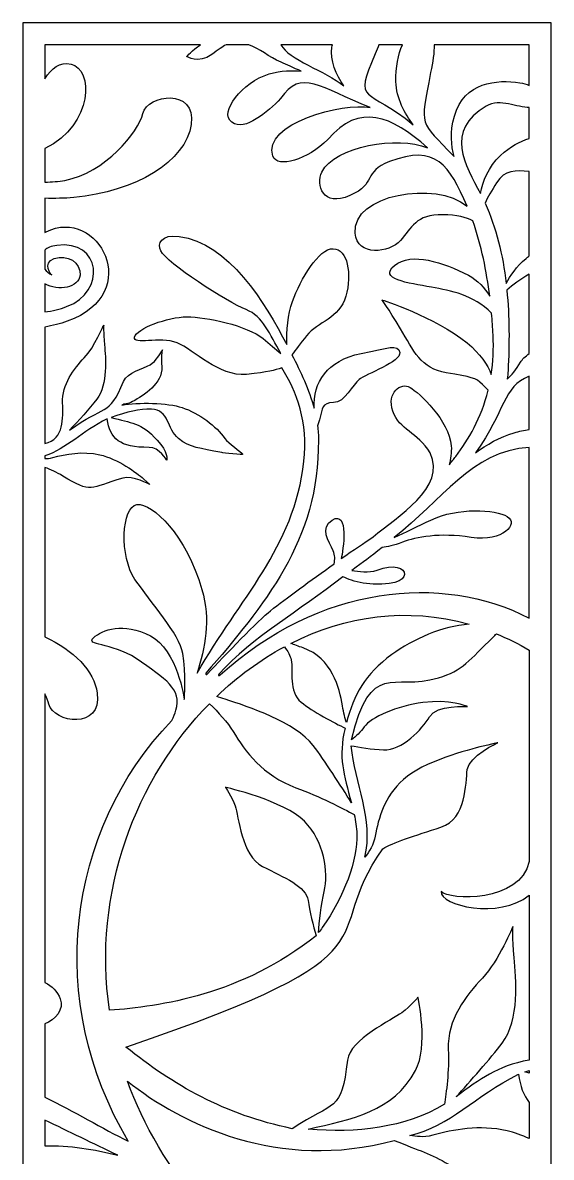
# Model space of a CAD drawing. Header units: centimetres. Extents: x 21.9 to 27, y -9 to 9.
# Drawn here: x 21.86 to 27, y -2.05 to 9 of the extents above; entities that cross this region are included whole.
import ezdxf

# ---------------------------------------------------------------- set-up
doc = ezdxf.new("R2010")
doc.units = ezdxf.units.CM
doc.header["$MEASUREMENT"] = 0
doc.layers.add('layer 1', color=7, linetype='Continuous')

msp = doc.modelspace()

# ---------------------------------------------------------------- linework, layer by layer
at = {"layer": 'layer 1', "color": 250, "lineweight": 30}
for points, knots in [([(26.78548, -9.0002), (26.78548, -9.0002), (25.86674, -9.0002), (25.86674, -9.0002), (25.86674, -9.0002), (25.86674, -9.0002), (25.41356, -9.0002), (25.41356, -9.0002), (25.41356, -9.0002), (25.41356, -9.0002), (24.74415, -9.0002), (24.74415, -9.0002), (24.74415, -9.0002), (24.74415, -9.0002), (24.34647, -9.0002), (24.34647, -9.0002), (24.34647, -9.0002), (24.34647, -9.0002), (23.81088, -9.0002), (23.81088, -9.0002), (23.81088, -9.0002), (23.81088, -9.0002), (23.38974, -9.0002), (23.38974, -9.0002), (23.38974, -9.0002), (23.38974, -9.0002), (23.08767, -9.0002), (23.08767, -9.0002), (23.08767, -9.0002), (23.08767, -9.0002), (22.9591, -9.0002), (22.9591, -9.0002), (22.9591, -9.0002), (22.9591, -9.0002), (22.95491, -9.0002), (22.95491, -9.0002), (22.95491, -9.0002), (22.95491, -9.0002), (22.80772, -9.0002), (22.80772, -9.0002), (22.80772, -9.0002), (22.80772, -9.0002), (22.35107, -9.0002), (22.35107, -9.0002), (22.35107, -9.0002), (22.35107, -9.0002), (22.13616, -9.0002), (22.13616, -9.0002), (22.13616, -9.0002), (22.13616, -9.0002), (22.07094, -9.0002), (22.07094, -9.0002), (22.07094, -9.0002), (22.07094, -9.0002), (21.85664, -9.0002), (21.85664, -9.0002), (21.85664, -9.0002), (21.85664, -9.0002), (21.85664, -8.7859), (21.85664, -8.7859), (21.85664, -8.7859), (21.85664, -8.7859), (21.85664, -6.81737), (21.85664, -6.81737), (21.85664, -6.81737), (21.85664, -6.81737), (21.85664, -6.69258), (21.85664, -6.69258), (21.85664, -6.69258), (21.85664, -6.69258), (21.85664, -5.2737), (21.85664, -5.2737), (21.85664, -5.2737), (21.85664, -5.2737), (21.85664, -5.04848), (21.85664, -5.04848), (21.85664, -5.04848), (21.85664, -5.04848), (21.85664, -2.09271), (21.85664, -2.09271), (21.85664, -2.09271), (21.85664, -2.09271), (21.85664, -1.95542), (21.85664, -1.95542), (21.85664, -1.95542), (21.85664, -1.95542), (21.85664, -1.57957), (21.85664, -1.57957), (21.85664, -1.57957), (21.85664, -1.57957), (21.85664, -1.34899), (21.85664, -1.34899), (21.85664, -1.34899), (21.85664, -1.34899), (21.85664, -0.69961), (21.85664, -0.69961), (21.85664, -0.69961), (21.85664, -0.69961), (21.85664, -0.5373), (21.85664, -0.5373), (21.85664, -0.5373), (21.85664, -0.5373), (21.85664, -0.36865), (21.85664, -0.36865), (21.85664, -0.36865), (21.85664, -0.36865), (21.85664, -0.30797), (21.85664, -0.30797), (21.85664, -0.30797), (21.85664, -0.30797), (21.85664, 0.57811), (21.85664, 0.57811), (21.85664, 0.57811), (21.85664, 0.57811), (21.85664, 1.09699), (21.85664, 1.09699), (21.85664, 1.09699), (21.85664, 1.09699), (21.85664, 2.73825), (21.85664, 2.73825), (21.85664, 2.73825), (21.85664, 2.73825), (21.85664, 3.10302), (21.85664, 3.10302), (21.85664, 3.10302), (21.85664, 3.10302), (21.85664, 6.01589), (21.85664, 6.01589), (21.85664, 6.01589), (21.85664, 6.01589), (21.85664, 6.17713), (21.85664, 6.17713), (21.85664, 6.17713), (21.85664, 6.17713), (21.85664, 7.31005), (21.85664, 7.31005), (21.85664, 7.31005), (21.85664, 7.31005), (21.85664, 7.46806), (21.85664, 7.46806), (21.85664, 7.46806), (21.85664, 7.46806), (21.85664, 7.69772), (21.85664, 7.69772), (21.85664, 7.69772), (21.85664, 7.69772), (21.85664, 8.04737), (21.85664, 8.04737), (21.85664, 8.04737), (21.85664, 8.04737), (21.85664, 8.78648), (21.85664, 8.78648), (21.85664, 8.78648), (21.85664, 8.78648), (21.85664, 9.00077), (21.85664, 9.00077), (21.85664, 9.00077), (21.85664, 9.00077), (22.07094, 9.00077), (22.07094, 9.00077), (22.07094, 9.00077), (22.07094, 9.00077), (23.92732, 9.00077), (23.92732, 9.00077), (23.92732, 9.00077), (23.92732, 9.00077), (24.06989, 9.00077), (24.06989, 9.00077), (24.06989, 9.00077), (24.06989, 9.00077), (24.25731, 9.00077), (24.25731, 9.00077), (24.25731, 9.00077), (24.25731, 9.00077), (24.48193, 9.00077), (24.48193, 9.00077), (24.48193, 9.00077), (24.48193, 9.00077), (25.01891, 9.00077), (25.01891, 9.00077), (25.01891, 9.00077), (25.01891, 9.00077), (25.31993, 9.00077), (25.31993, 9.00077), (25.31993, 9.00077), (25.31993, 9.00077), (26.78548, 9.00077), (26.78548, 9.00077), (26.78548, 9.00077), (26.78548, 9.00077), (26.99978, 9.00077), (26.99978, 9.00077), (26.99978, 9.00077), (26.99978, 9.00077), (26.99978, 8.78648), (26.99978, 8.78648), (26.99978, 8.78648), (26.99978, 8.78648), (26.99978, 7.90035), (26.99978, 7.90035), (26.99978, 7.90035), (26.99978, 7.90035), (26.99978, 7.55451), (26.99978, 7.55451), (26.99978, 7.55451), (26.99978, 7.55451), (26.99978, 6.88002), (26.99978, 6.88002), (26.99978, 6.88002), (26.99978, 6.88002), (26.99978, 6.65103), (26.99978, 6.65103), (26.99978, 6.65103), (26.99978, 6.65103), (26.99978, 5.8898), (26.99978, 5.8898), (26.99978, 5.8898), (26.99978, 5.8898), (26.99978, 5.60391), (26.99978, 5.60391), (26.99978, 5.60391), (26.99978, 5.60391), (26.99978, 5.0606), (26.99978, 5.0606), (26.99978, 5.0606), (26.99978, 5.0606), (26.99978, 4.85913), (26.99978, 4.85913), (26.99978, 4.85913), (26.99978, 4.85913), (26.99978, 3.07661), (26.99978, 3.07661), (26.99978, 3.07661), (26.99978, 3.07661), (26.99978, 2.75442), (26.99978, 2.75442), (26.99978, 2.75442), (26.99978, 2.75442), (26.99978, 0.77418), (26.99978, 0.77418), (26.99978, 0.77418), (26.99978, 0.77418), (26.99978, 0.50541), (26.99978, 0.50541), (26.99978, 0.50541), (26.99978, 0.50541), (26.99978, 0.21758), (26.99978, 0.21758), (26.99978, 0.21758), (26.99978, 0.21758), (26.99978, 0.20115), (26.99978, 0.20115), (26.99978, 0.20115), (26.99978, 0.20115), (26.99978, -0.57613), (26.99978, -0.57613), (26.99978, -0.57613), (26.99978, -0.57613), (26.99978, -1.01436), (26.99978, -1.01436), (26.99978, -1.01436), (26.99978, -1.01436), (26.99978, -1.05731), (26.99978, -1.05731), (26.99978, -1.05731), (26.99978, -1.05731), (26.99978, -1.13578), (26.99978, -1.13578), (26.99978, -1.13578), (26.99978, -1.13578), (26.99978, -1.26197), (26.99978, -1.26197), (26.99978, -1.26197), (26.99978, -1.26197), (26.99978, -1.64337), (26.99978, -1.64337), (26.99978, -1.64337), (26.99978, -1.64337), (26.99978, -1.9827), (26.99978, -1.9827), (26.99978, -1.9827), (26.99978, -1.9827), (26.99978, -2.13653), (26.99978, -2.13653), (26.99978, -2.13653), (26.99978, -2.13653), (26.99978, -2.68576), (26.99978, -2.68576), (26.99978, -2.68576), (26.99978, -2.68576), (26.99978, -3.02458), (26.99978, -3.02458), (26.99978, -3.02458), (26.99978, -3.02458), (26.99978, -4.5699), (26.99978, -4.5699), (26.99978, -4.5699), (26.99978, -4.5699), (26.99978, -5.15421), (26.99978, -5.15421), (26.99978, -5.15421), (26.99978, -5.15421), (26.99978, -8.7859), (26.99978, -8.7859), (26.99978, -8.7859), (26.99978, -8.7859), (26.99978, -8.82305), (26.99978, -8.82305), (26.99978, -8.82305), (26.99978, -8.82305), (26.99978, -8.95562), (26.99978, -8.95562), (26.99978, -8.95562), (26.99978, -8.95562), (26.99978, -9.0002), (26.99978, -9.0002), (26.99978, -9.0002), (26.99978, -9.0002), (26.78548, -9.0002), (26.78548, -9.0002)], [0, 0, 0, 0, 0.01234568, 0.01234568, 0.01234568, 0.01234568, 0.02469136, 0.02469136, 0.02469136, 0.02469136, 0.03703704, 0.03703704, 0.03703704, 0.03703704, 0.04938272, 0.04938272, 0.04938272, 0.04938272, 0.0617284, 0.0617284, 0.0617284, 0.0617284, 0.07407407, 0.07407407, 0.07407407, 0.07407407, 0.08641975, 0.08641975, 0.08641975, 0.08641975, 0.09876543, 0.09876543, 0.09876543, 0.09876543, 0.11111111, 0.11111111, 0.11111111, 0.11111111, 0.12345679, 0.12345679, 0.12345679, 0.12345679, 0.13580247, 0.13580247, 0.13580247, 0.13580247, 0.14814815, 0.14814815, 0.14814815, 0.14814815, 0.16049383, 0.16049383, 0.16049383, 0.16049383, 0.17283951, 0.17283951, 0.17283951, 0.17283951, 0.18518519, 0.18518519, 0.18518519, 0.18518519, 0.19753086, 0.19753086, 0.19753086, 0.19753086, 0.20987654, 0.20987654, 0.20987654, 0.20987654, 0.22222222, 0.22222222, 0.22222222, 0.22222222, 0.2345679, 0.2345679, 0.2345679, 0.2345679, 0.24691358, 0.24691358, 0.24691358, 0.24691358, 0.25925926, 0.25925926, 0.25925926, 0.25925926, 0.27160494, 0.27160494, 0.27160494, 0.27160494, 0.28395062, 0.28395062, 0.28395062, 0.28395062, 0.2962963, 0.2962963, 0.2962963, 0.2962963, 0.30864198, 0.30864198, 0.30864198, 0.30864198, 0.32098765, 0.32098765, 0.32098765, 0.32098765, 0.33333333, 0.33333333, 0.33333333, 0.33333333, 0.34567901, 0.34567901, 0.34567901, 0.34567901, 0.35802469, 0.35802469, 0.35802469, 0.35802469, 0.37037037, 0.37037037, 0.37037037, 0.37037037, 0.38271605, 0.38271605, 0.38271605, 0.38271605, 0.39506173, 0.39506173, 0.39506173, 0.39506173, 0.40740741, 0.40740741, 0.40740741, 0.40740741, 0.41975309, 0.41975309, 0.41975309, 0.41975309, 0.43209877, 0.43209877, 0.43209877, 0.43209877, 0.44444444, 0.44444444, 0.44444444, 0.44444444, 0.45679012, 0.45679012, 0.45679012, 0.45679012, 0.4691358, 0.4691358, 0.4691358, 0.4691358, 0.48148148, 0.48148148, 0.48148148, 0.48148148, 0.49382716, 0.49382716, 0.49382716, 0.49382716, 0.50617284, 0.50617284, 0.50617284, 0.50617284, 0.51851852, 0.51851852, 0.51851852, 0.51851852, 0.5308642, 0.5308642, 0.5308642, 0.5308642, 0.54320988, 0.54320988, 0.54320988, 0.54320988, 0.55555556, 0.55555556, 0.55555556, 0.55555556, 0.56790123, 0.56790123, 0.56790123, 0.56790123, 0.58024691, 0.58024691, 0.58024691, 0.58024691, 0.59259259, 0.59259259, 0.59259259, 0.59259259, 0.60493827, 0.60493827, 0.60493827, 0.60493827, 0.61728395, 0.61728395, 0.61728395, 0.61728395, 0.62962963, 0.62962963, 0.62962963, 0.62962963, 0.64197531, 0.64197531, 0.64197531, 0.64197531, 0.65432099, 0.65432099, 0.65432099, 0.65432099, 0.66666667, 0.66666667, 0.66666667, 0.66666667, 0.67901235, 0.67901235, 0.67901235, 0.67901235, 0.69135802, 0.69135802, 0.69135802, 0.69135802, 0.7037037, 0.7037037, 0.7037037, 0.7037037, 0.71604938, 0.71604938, 0.71604938, 0.71604938, 0.72839506, 0.72839506, 0.72839506, 0.72839506, 0.74074074, 0.74074074, 0.74074074, 0.74074074, 0.75308642, 0.75308642, 0.75308642, 0.75308642, 0.7654321, 0.7654321, 0.7654321, 0.7654321, 0.77777778, 0.77777778, 0.77777778, 0.77777778, 0.79012346, 0.79012346, 0.79012346, 0.79012346, 0.80246914, 0.80246914, 0.80246914, 0.80246914, 0.81481481, 0.81481481, 0.81481481, 0.81481481, 0.82716049, 0.82716049, 0.82716049, 0.82716049, 0.83950617, 0.83950617, 0.83950617, 0.83950617, 0.85185185, 0.85185185, 0.85185185, 0.85185185, 0.86419753, 0.86419753, 0.86419753, 0.86419753, 0.87654321, 0.87654321, 0.87654321, 0.87654321, 0.88888889, 0.88888889, 0.88888889, 0.88888889, 0.90123457, 0.90123457, 0.90123457, 0.90123457, 0.91358025, 0.91358025, 0.91358025, 0.91358025, 0.92592593, 0.92592593, 0.92592593, 0.92592593, 0.9382716, 0.9382716, 0.9382716, 0.9382716, 0.95061728, 0.95061728, 0.95061728, 0.95061728, 0.96296296, 0.96296296, 0.96296296, 0.96296296, 0.97530864, 0.97530864, 0.97530864, 0.97530864, 1, 1, 1, 1]), ([(23.58662, 8.78648), (23.50795, 8.72932), (23.45211, 8.673), (23.45211, 8.673), (23.45211, 8.673), (23.45211, 8.673), (23.5645, 8.59498), (23.69734, 8.69207), (23.69734, 8.69207), (23.75943, 8.73742), (23.80038, 8.76773), (23.83491, 8.78648), (23.83491, 8.78648), (23.83491, 8.78648), (24.05678, 8.78648), (24.05678, 8.78648), (24.05678, 8.78648), (24.16379, 8.7465), (24.25018, 8.66798), (24.3705, 8.61564), (24.3705, 8.61564), (24.42287, 8.59285), (24.49032, 8.56292), (24.56705, 8.52755), (24.56705, 8.52755), (24.48187, 8.53783), (24.37219, 8.53752), (24.25438, 8.50182), (24.25438, 8.50182), (23.99278, 8.42271), (23.76181, 8.12604), (23.89088, 8.03122), (23.89088, 8.03122), (24.01993, 7.93639), (24.23936, 8.13418), (24.36652, 8.26238), (24.36652, 8.26238), (24.56167, 8.55869), (24.75288, 8.36612), (25.23817, 8.17606), (25.23817, 8.17606), (24.97386, 8.2248), (24.18683, 8.02267), (24.29119, 7.69977), (24.29119, 7.69977), (24.33337, 7.58117), (24.63291, 7.66506), (24.82455, 7.86492), (24.82455, 7.86492), (25.13492, 8.22273), (25.44091, 8.09619), (25.79525, 7.78266), (25.79525, 7.78266), (25.50768, 7.90047), (24.89262, 7.80059), (24.76861, 7.54666), (24.76861, 7.54666), (24.70708, 7.42093), (24.77471, 7.20035), (25.04075, 7.31768), (25.04075, 7.31768), (25.3068, 7.43483), (25.16103, 7.54629), (25.42528, 7.64827), (25.42528, 7.64827), (25.87759, 7.82301), (26.00872, 7.61142), (26.17982, 7.21486), (26.17982, 7.21486), (25.87912, 7.46782), (25.05983, 7.32897), (25.09138, 6.9524), (25.09138, 6.9524), (25.11091, 6.72038), (25.42369, 6.75704), (25.53139, 6.87909), (25.53139, 6.87909), (25.6391, 7.00121), (25.68295, 7.13603), (25.94397, 7.13086), (25.94397, 7.13086), (26.0848, 7.12794), (26.17159, 7.10672), (26.23591, 7.06999), (26.23591, 7.06999), (26.32007, 6.83298), (26.37086, 6.57848), (26.40063, 6.3367), (26.40063, 6.3367), (26.35211, 6.41652), (26.28467, 6.49499), (26.19278, 6.54236), (26.19278, 6.54236), (25.94604, 6.66956), (25.64016, 6.77055), (25.47508, 6.63767), (25.47508, 6.63767), (25.30992, 6.5047), (25.60442, 6.46608), (25.83324, 6.42492), (25.83324, 6.42492), (26.02826, 6.38984), (26.23662, 6.35306), (26.41849, 6.17154), (26.41849, 6.17154), (26.42489, 6.09962), (26.42973, 6.0296), (26.43313, 5.96236), (26.43313, 5.96236), (26.44023, 5.82225), (26.43327, 5.69416), (26.41578, 5.5765), (26.41578, 5.5765), (26.37914, 5.66883), (26.31042, 5.77758), (26.1808, 5.88248), (26.1808, 5.88248), (25.86504, 6.13797), (25.35155, 6.30171), (25.35155, 6.30171), (25.35155, 6.30171), (25.35155, 6.30171), (25.40832, 6.228), (25.53326, 6.01827), (25.53326, 6.01827), (25.6582, 5.80855), (25.73116, 5.63382), (25.97849, 5.59111), (25.97849, 5.59111), (26.22578, 5.54849), (26.26279, 5.54555), (26.32973, 5.47877), (26.32973, 5.47877), (26.34957, 5.459), (26.36828, 5.43945), (26.38526, 5.42154), (26.38526, 5.42154), (26.31874, 5.15038), (26.19558, 4.94198), (26.06994, 4.77703), (26.06994, 4.77703), (26.05006, 4.75091), (26.02847, 4.72395), (26.00603, 4.69653), (26.00603, 4.69653), (26.02166, 4.75181), (26.03086, 4.81373), (26.02602, 4.88038), (26.02602, 4.88038), (26.00825, 5.12766), (25.71274, 5.39701), (25.62553, 5.4501), (25.62553, 5.4501), (25.53831, 5.50309), (25.39527, 5.39907), (25.45813, 5.21739), (25.45813, 5.21739), (25.52091, 5.03564), (25.69598, 5.01413), (25.82179, 4.81202), (25.82179, 4.81202), (25.98594, 4.46957), (25.49481, 4.19059), (25.26811, 3.99521), (25.26811, 3.99521), (25.17775, 3.93401), (25.07982, 3.86971), (24.95549, 3.78209), (24.95549, 3.78209), (24.97374, 3.85583), (25.03435, 4.26166), (24.86667, 4.1577), (24.86667, 4.1577), (24.74575, 4.08271), (24.83332, 3.95285), (24.87816, 3.85709), (24.87816, 3.85709), (24.89636, 3.81818), (24.89511, 3.77197), (24.88737, 3.7308), (24.88737, 3.7308), (24.66169, 3.57123), (24.41945, 3.39517), (24.268, 3.27536), (24.268, 3.27536), (24.15364, 3.18484), (23.81878, 2.83584), (23.6561, 2.66194), (23.6561, 2.66194), (23.64403, 2.64425), (23.63196, 2.65655), (23.63878, 2.66553), (23.63878, 2.66553), (24.20206, 3.32292), (24.74352, 3.95773), (24.73368, 4.93667), (24.73368, 4.93667), (24.73518, 4.98277), (24.73178, 5.02956), (24.72581, 5.07683), (24.72581, 5.07683), (24.73356, 5.0982), (24.74249, 5.12581), (24.75029, 5.15822), (24.75029, 5.15822), (24.76846, 5.23362), (24.76725, 5.30284), (24.87926, 5.30176), (24.87926, 5.30176), (24.99124, 5.30049), (25.06822, 5.47884), (25.13001, 5.52764), (25.13001, 5.52764), (25.1918, 5.57661), (25.54298, 5.70246), (25.52504, 5.7884), (25.52504, 5.7884), (25.50703, 5.87435), (25.41837, 5.83533), (25.15022, 5.77969), (25.15022, 5.77969), (24.81524, 5.71029), (24.68248, 5.50044), (24.69182, 5.2457), (24.69182, 5.2457), (24.64314, 5.42538), (24.55916, 5.60516), (24.47654, 5.76755), (24.47654, 5.76755), (24.51004, 5.8124), (24.55989, 5.87825), (24.61908, 5.95245), (24.61908, 5.95245), (24.72862, 6.08973), (24.93772, 6.11926), (25.00062, 6.33719), (25.00062, 6.33719), (25.06346, 6.55496), (25.01713, 6.79693), (24.87737, 6.80036), (24.87737, 6.80036), (24.7376, 6.80377), (24.56212, 6.50262), (24.4807, 6.28615), (24.4807, 6.28615), (24.43425, 6.16257), (24.42477, 5.99142), (24.42517, 5.86693), (24.42517, 5.86693), (24.21892, 6.26308), (23.85947, 6.86366), (23.37745, 6.91921), (23.37745, 6.91921), (23.20345, 6.94365), (23.16342, 6.84794), (23.20216, 6.77939), (23.20216, 6.77939), (23.25359, 6.66001), (23.8448, 6.28271), (24.03213, 6.20645), (24.03213, 6.20645), (24.19054, 6.14188), (24.26283, 5.96855), (24.36707, 5.77973), (24.36707, 5.77973), (24.31822, 5.82144), (24.25834, 5.87211), (24.19533, 5.92457), (24.19533, 5.92457), (24.04203, 6.05187), (23.64099, 6.13751), (23.45398, 6.13701), (23.45398, 6.13701), (23.26699, 6.13642), (22.96395, 6.02221), (22.94486, 5.93911), (22.94486, 5.93911), (22.92575, 5.8561), (23.18908, 5.95046), (23.35881, 5.88329), (23.35881, 5.88329), (23.52852, 5.81603), (23.75922, 5.55184), (24.03307, 5.57629), (24.03307, 5.57629), (24.25477, 5.59603), (24.30074, 5.61876), (24.37933, 5.63915), (24.37933, 5.63915), (24.51983, 5.41277), (24.63793, 5.10801), (24.59358, 4.72983), (24.59358, 4.72983), (24.49404, 3.87981), (23.97021, 3.39779), (23.55364, 2.66617), (23.55364, 2.66617), (23.62957, 2.91445), (23.68772, 3.18225), (23.60069, 3.48185), (23.60069, 3.48185), (23.44754, 4.00894), (23.12027, 4.32682), (22.96863, 4.30812), (22.96863, 4.30812), (22.81696, 4.28945), (22.79684, 3.79915), (22.9487, 3.57961), (22.9487, 3.57961), (23.10054, 3.36011), (23.3814, 3.04591), (23.4155, 2.85878), (23.4155, 2.85878), (23.44967, 2.67163), (23.42859, 2.41199), (23.42859, 2.41199), (23.42859, 2.41199), (23.42859, 2.41199), (23.36351, 2.89359), (23.09917, 3.02982), (23.09917, 3.02982), (22.83479, 3.16602), (22.62965, 3.09004), (22.54577, 3.01221), (22.54577, 3.01221), (22.4619, 2.93433), (22.70879, 2.96856), (22.96127, 2.81022), (22.96127, 2.81022), (23.25082, 2.60551), (23.40849, 2.51548), (23.34674, 2.30518), (23.34674, 2.30518), (23.33792, 2.27514), (23.32462, 2.24264), (23.30659, 2.20701), (23.30659, 2.20701), (22.27357, 1.12115), (22.07661, -0.53426), (22.8841, -1.88976), (22.8841, -1.88976), (22.63328, -1.77003), (22.35556, -1.59839), (22.07094, -1.46141), (22.07094, -1.46141), (22.07094, -1.46141), (22.07094, -0.74786), (22.07094, -0.74786), (22.07094, -0.74786), (22.17505, -0.70988), (22.26151, -0.60622), (22.22168, -0.50364), (22.22168, -0.50364), (22.19395, -0.43221), (22.14084, -0.3784), (22.07094, -0.3453), (22.07094, -0.3453), (22.07094, 0.59448), (22.07094, 1.52145), (22.07094, 2.46549), (22.07094, 2.46549), (22.09082, 2.42823), (22.10457, 2.39414), (22.11133, 2.36532), (22.11133, 2.36532), (22.15438, 2.18163), (22.63268, 2.11219), (22.58175, 2.47224), (22.58175, 2.47224), (22.55068, 2.69185), (22.35448, 2.88869), (22.07094, 3.02083), (22.07094, 3.02083), (22.07094, 3.02083), (22.07094, 4.67111), (22.07094, 4.67111), (22.07094, 4.67111), (22.13289, 4.64665), (22.18256, 4.62465), (22.24607, 4.5863), (22.24607, 4.5863), (22.52895, 4.41545), (22.5047, 4.46672), (22.82966, 4.56728), (22.82966, 4.56728), (22.92572, 4.59702), (23.09438, 4.50239), (23.09438, 4.50239), (23.09438, 4.50239), (23.09438, 4.50239), (23.09438, 4.50239), (23.0309, 4.56003), (23.0309, 4.56003), (22.96739, 4.61765), (22.78009, 4.75405), (22.60785, 4.79348), (22.60785, 4.79348), (22.43557, 4.83289), (22.2788, 4.79982), (22.14881, 4.76579), (22.14881, 4.76579), (22.11699, 4.75746), (22.09284, 4.75594), (22.07094, 4.7571), (22.07094, 4.7571), (22.07094, 4.7571), (22.07094, 4.78246), (22.07094, 4.78246), (22.07094, 4.78246), (22.28462, 4.85378), (22.43192, 5.02082), (22.67804, 5.14244), (22.67804, 5.14244), (22.70741, 4.95231), (22.79827, 4.86034), (23.08615, 4.86583), (23.08615, 4.86583), (23.18713, 4.86773), (23.25779, 4.73995), (23.25779, 4.73995), (23.25779, 4.73995), (23.25779, 4.73995), (23.27633, 4.82341), (23.16463, 4.93492), (23.16463, 4.93492), (23.01323, 5.11022), (22.90626, 5.10149), (22.71862, 5.15747), (22.71862, 5.15747), (22.86984, 5.21071), (22.99406, 5.24189), (23.10879, 5.23777), (23.10879, 5.23777), (23.28318, 5.23146), (23.25751, 5.0443), (23.37248, 4.95159), (23.37248, 4.95159), (23.48746, 4.85891), (23.57503, 4.86132), (23.79382, 4.81463), (23.79382, 4.81463), (23.79649, 4.81406), (24.00866, 4.78744), (23.99793, 4.80065), (23.99793, 4.80065), (23.9839, 4.81791), (23.85293, 4.90714), (23.82299, 4.9519), (23.82299, 4.9519), (23.74335, 5.07097), (23.57167, 5.19779), (23.40721, 5.25352), (23.40721, 5.25352), (23.27124, 5.29961), (22.97484, 5.30781), (22.82169, 5.27602), (22.82169, 5.27602), (22.84482, 5.29249), (22.87828, 5.28454), (22.92529, 5.3108), (22.92529, 5.3108), (23.03696, 5.37318), (23.21925, 5.48831), (23.20959, 5.64909), (23.20959, 5.64909), (23.20315, 5.75665), (23.21052, 5.79923), (23.21604, 5.8157), (23.21604, 5.8157), (23.20103, 5.78701), (23.15409, 5.70402), (23.09667, 5.6698), (23.09667, 5.6698), (23.0267, 5.62807), (22.87698, 5.60028), (22.83728, 5.50763), (22.83728, 5.50763), (22.69488, 5.15697), (22.65005, 5.28473), (22.31288, 5.03254), (22.31288, 5.03254), (22.39666, 5.12506), (22.50639, 5.24113), (22.5772, 5.33445), (22.5772, 5.33445), (22.68756, 5.47985), (22.66388, 5.73523), (22.65205, 5.8629), (22.65205, 5.8629), (22.64023, 5.99059), (22.64456, 6.05684), (22.64456, 6.05684), (22.64456, 6.05684), (22.64456, 6.05684), (22.55673, 5.84423), (22.45559, 5.73722), (22.45559, 5.73722), (22.35445, 5.6302), (22.23704, 5.47952), (22.24527, 5.29662), (22.24527, 5.29662), (22.24523, 5.15292), (22.26786, 4.94817), (22.07094, 4.90298), (22.07094, 4.90298), (22.07094, 4.90298), (22.07094, 6.03678), (22.07094, 6.03678), (22.07094, 6.03678), (22.14891, 6.04986), (22.2226, 6.06872), (22.29001, 6.09311), (22.29001, 6.09311), (23.05275, 6.36907), (22.58689, 7.21844), (22.0836, 6.96447), (22.0836, 6.96447), (22.07928, 6.96229), (22.07506, 6.96006), (22.07094, 6.9578), (22.07094, 6.9578), (22.07094, 6.9578), (22.07094, 7.29134), (22.07094, 7.29134), (22.07094, 7.29134), (22.1668, 7.28777), (22.26195, 7.2905), (22.35478, 7.29876), (22.35478, 7.29876), (22.95064, 7.35162), (23.44515, 7.6505), (23.49609, 8.01048), (23.49609, 8.01048), (23.54702, 8.37053), (23.06871, 8.30109), (23.02566, 8.1174), (23.02566, 8.1174), (22.98262, 7.93378), (22.65596, 7.53653), (22.26577, 7.46498), (22.26577, 7.46498), (22.20626, 7.45409), (22.14063, 7.44886), (22.07094, 7.44945), (22.07094, 7.44945), (22.07094, 7.44945), (22.07094, 7.77413), (22.07094, 7.77413), (22.07094, 7.77413), (22.55401, 8.01315), (22.54035, 8.55152), (22.32717, 8.59769), (22.32717, 8.59769), (22.21792, 8.62137), (22.13871, 8.55643), (22.07094, 8.45536), (22.07094, 8.45536), (22.07094, 8.45536), (22.07094, 8.78648), (22.07094, 8.78648), (22.07094, 8.78648), (22.07094, 8.78648), (23.58662, 8.78648), (23.58662, 8.78648)], [0, 0, 0, 0, 0.00704225, 0.00704225, 0.00704225, 0.00704225, 0.01408451, 0.01408451, 0.01408451, 0.01408451, 0.02112676, 0.02112676, 0.02112676, 0.02112676, 0.02816901, 0.02816901, 0.02816901, 0.02816901, 0.03521127, 0.03521127, 0.03521127, 0.03521127, 0.04225352, 0.04225352, 0.04225352, 0.04225352, 0.04929577, 0.04929577, 0.04929577, 0.04929577, 0.05633803, 0.05633803, 0.05633803, 0.05633803, 0.06338028, 0.06338028, 0.06338028, 0.06338028, 0.07042254, 0.07042254, 0.07042254, 0.07042254, 0.07746479, 0.07746479, 0.07746479, 0.07746479, 0.08450704, 0.08450704, 0.08450704, 0.08450704, 0.0915493, 0.0915493, 0.0915493, 0.0915493, 0.09859155, 0.09859155, 0.09859155, 0.09859155, 0.1056338, 0.1056338, 0.1056338, 0.1056338, 0.11267606, 0.11267606, 0.11267606, 0.11267606, 0.11971831, 0.11971831, 0.11971831, 0.11971831, 0.12676056, 0.12676056, 0.12676056, 0.12676056, 0.13380282, 0.13380282, 0.13380282, 0.13380282, 0.14084507, 0.14084507, 0.14084507, 0.14084507, 0.14788732, 0.14788732, 0.14788732, 0.14788732, 0.15492958, 0.15492958, 0.15492958, 0.15492958, 0.16197183, 0.16197183, 0.16197183, 0.16197183, 0.16901408, 0.16901408, 0.16901408, 0.16901408, 0.17605634, 0.17605634, 0.17605634, 0.17605634, 0.18309859, 0.18309859, 0.18309859, 0.18309859, 0.19014085, 0.19014085, 0.19014085, 0.19014085, 0.1971831, 0.1971831, 0.1971831, 0.1971831, 0.20422535, 0.20422535, 0.20422535, 0.20422535, 0.21126761, 0.21126761, 0.21126761, 0.21126761, 0.21830986, 0.21830986, 0.21830986, 0.21830986, 0.22535211, 0.22535211, 0.22535211, 0.22535211, 0.23239437, 0.23239437, 0.23239437, 0.23239437, 0.23943662, 0.23943662, 0.23943662, 0.23943662, 0.24647887, 0.24647887, 0.24647887, 0.24647887, 0.25352113, 0.25352113, 0.25352113, 0.25352113, 0.26056338, 0.26056338, 0.26056338, 0.26056338, 0.26760563, 0.26760563, 0.26760563, 0.26760563, 0.27464789, 0.27464789, 0.27464789, 0.27464789, 0.28169014, 0.28169014, 0.28169014, 0.28169014, 0.28873239, 0.28873239, 0.28873239, 0.28873239, 0.29577465, 0.29577465, 0.29577465, 0.29577465, 0.3028169, 0.3028169, 0.3028169, 0.3028169, 0.30985915, 0.30985915, 0.30985915, 0.30985915, 0.31690141, 0.31690141, 0.31690141, 0.31690141, 0.32394366, 0.32394366, 0.32394366, 0.32394366, 0.33098592, 0.33098592, 0.33098592, 0.33098592, 0.33802817, 0.33802817, 0.33802817, 0.33802817, 0.34507042, 0.34507042, 0.34507042, 0.34507042, 0.35211268, 0.35211268, 0.35211268, 0.35211268, 0.35915493, 0.35915493, 0.35915493, 0.35915493, 0.36619718, 0.36619718, 0.36619718, 0.36619718, 0.37323944, 0.37323944, 0.37323944, 0.37323944, 0.38028169, 0.38028169, 0.38028169, 0.38028169, 0.38732394, 0.38732394, 0.38732394, 0.38732394, 0.3943662, 0.3943662, 0.3943662, 0.3943662, 0.40140845, 0.40140845, 0.40140845, 0.40140845, 0.4084507, 0.4084507, 0.4084507, 0.4084507, 0.41549296, 0.41549296, 0.41549296, 0.41549296, 0.42253521, 0.42253521, 0.42253521, 0.42253521, 0.42957746, 0.42957746, 0.42957746, 0.42957746, 0.43661972, 0.43661972, 0.43661972, 0.43661972, 0.44366197, 0.44366197, 0.44366197, 0.44366197, 0.45070423, 0.45070423, 0.45070423, 0.45070423, 0.45774648, 0.45774648, 0.45774648, 0.45774648, 0.46478873, 0.46478873, 0.46478873, 0.46478873, 0.47183099, 0.47183099, 0.47183099, 0.47183099, 0.47887324, 0.47887324, 0.47887324, 0.47887324, 0.48591549, 0.48591549, 0.48591549, 0.48591549, 0.49295775, 0.49295775, 0.49295775, 0.49295775, 0.5, 0.5, 0.5, 0.5, 0.50704225, 0.50704225, 0.50704225, 0.50704225, 0.51408451, 0.51408451, 0.51408451, 0.51408451, 0.52112676, 0.52112676, 0.52112676, 0.52112676, 0.52816901, 0.52816901, 0.52816901, 0.52816901, 0.53521127, 0.53521127, 0.53521127, 0.53521127, 0.54225352, 0.54225352, 0.54225352, 0.54225352, 0.54929577, 0.54929577, 0.54929577, 0.54929577, 0.55633803, 0.55633803, 0.55633803, 0.55633803, 0.56338028, 0.56338028, 0.56338028, 0.56338028, 0.57042254, 0.57042254, 0.57042254, 0.57042254, 0.57746479, 0.57746479, 0.57746479, 0.57746479, 0.58450704, 0.58450704, 0.58450704, 0.58450704, 0.5915493, 0.5915493, 0.5915493, 0.5915493, 0.59859155, 0.59859155, 0.59859155, 0.59859155, 0.6056338, 0.6056338, 0.6056338, 0.6056338, 0.61267606, 0.61267606, 0.61267606, 0.61267606, 0.61971831, 0.61971831, 0.61971831, 0.61971831, 0.62676056, 0.62676056, 0.62676056, 0.62676056, 0.63380282, 0.63380282, 0.63380282, 0.63380282, 0.64084507, 0.64084507, 0.64084507, 0.64084507, 0.64788732, 0.64788732, 0.64788732, 0.64788732, 0.65492958, 0.65492958, 0.65492958, 0.65492958, 0.66197183, 0.66197183, 0.66197183, 0.66197183, 0.66901408, 0.66901408, 0.66901408, 0.66901408, 0.67605634, 0.67605634, 0.67605634, 0.67605634, 0.68309859, 0.68309859, 0.68309859, 0.68309859, 0.69014085, 0.69014085, 0.69014085, 0.69014085, 0.6971831, 0.6971831, 0.6971831, 0.6971831, 0.70422535, 0.70422535, 0.70422535, 0.70422535, 0.71126761, 0.71126761, 0.71126761, 0.71126761, 0.71830986, 0.71830986, 0.71830986, 0.71830986, 0.72535211, 0.72535211, 0.72535211, 0.72535211, 0.73239437, 0.73239437, 0.73239437, 0.73239437, 0.73943662, 0.73943662, 0.73943662, 0.73943662, 0.74647887, 0.74647887, 0.74647887, 0.74647887, 0.75352113, 0.75352113, 0.75352113, 0.75352113, 0.76056338, 0.76056338, 0.76056338, 0.76056338, 0.76760563, 0.76760563, 0.76760563, 0.76760563, 0.77464789, 0.77464789, 0.77464789, 0.77464789, 0.78169014, 0.78169014, 0.78169014, 0.78169014, 0.78873239, 0.78873239, 0.78873239, 0.78873239, 0.79577465, 0.79577465, 0.79577465, 0.79577465, 0.8028169, 0.8028169, 0.8028169, 0.8028169, 0.80985915, 0.80985915, 0.80985915, 0.80985915, 0.81690141, 0.81690141, 0.81690141, 0.81690141, 0.82394366, 0.82394366, 0.82394366, 0.82394366, 0.83098592, 0.83098592, 0.83098592, 0.83098592, 0.83802817, 0.83802817, 0.83802817, 0.83802817, 0.84507042, 0.84507042, 0.84507042, 0.84507042, 0.85211268, 0.85211268, 0.85211268, 0.85211268, 0.85915493, 0.85915493, 0.85915493, 0.85915493, 0.86619718, 0.86619718, 0.86619718, 0.86619718, 0.87323944, 0.87323944, 0.87323944, 0.87323944, 0.88028169, 0.88028169, 0.88028169, 0.88028169, 0.88732394, 0.88732394, 0.88732394, 0.88732394, 0.8943662, 0.8943662, 0.8943662, 0.8943662, 0.90140845, 0.90140845, 0.90140845, 0.90140845, 0.9084507, 0.9084507, 0.9084507, 0.9084507, 0.91549296, 0.91549296, 0.91549296, 0.91549296, 0.92253521, 0.92253521, 0.92253521, 0.92253521, 0.92957746, 0.92957746, 0.92957746, 0.92957746, 0.93661972, 0.93661972, 0.93661972, 0.93661972, 0.94366197, 0.94366197, 0.94366197, 0.94366197, 0.95070423, 0.95070423, 0.95070423, 0.95070423, 0.95774648, 0.95774648, 0.95774648, 0.95774648, 0.96478873, 0.96478873, 0.96478873, 0.96478873, 0.97183099, 0.97183099, 0.97183099, 0.97183099, 0.97887324, 0.97887324, 0.97887324, 0.97887324, 0.98591549, 0.98591549, 0.98591549, 0.98591549, 1, 1, 1, 1]), ([(24.86934, 8.78648), (24.86732, 8.77813), (24.86558, 8.76962), (24.86413, 8.76093), (24.86413, 8.76093), (24.84386, 8.63938), (24.90962, 8.48563), (24.98274, 8.38691), (24.98274, 8.38691), (24.79855, 8.52983), (24.44259, 8.64374), (24.36937, 8.78648), (24.36937, 8.78648), (24.36937, 8.78648), (24.86934, 8.78648), (24.86934, 8.78648)], [0, 0, 0, 0, 0.2, 0.2, 0.2, 0.2, 0.4, 0.4, 0.4, 0.4, 0.6, 0.6, 0.6, 0.6, 1, 1, 1, 1]), ([(25.55188, 8.78648), (25.50814, 8.69245), (25.48556, 8.56373), (25.48853, 8.42705), (25.48853, 8.42705), (25.49199, 8.26538), (25.57447, 8.11238), (25.65721, 8.00694), (25.65721, 8.00694), (25.20813, 8.38027), (25.06787, 8.19563), (25.28646, 8.69671), (25.28646, 8.69671), (25.30175, 8.72832), (25.31365, 8.75829), (25.32247, 8.78648), (25.32247, 8.78648), (25.32247, 8.78648), (25.55188, 8.78648), (25.55188, 8.78648)], [0, 0, 0, 0, 0.16666667, 0.16666667, 0.16666667, 0.16666667, 0.33333333, 0.33333333, 0.33333333, 0.33333333, 0.5, 0.5, 0.5, 0.5, 0.66666667, 0.66666667, 0.66666667, 0.66666667, 1, 1, 1, 1]), ([(26.78548, 8.78648), (26.78548, 8.78648), (26.78548, 8.39051), (26.78548, 8.39051), (26.78548, 8.39051), (26.7598, 8.40184), (26.72902, 8.4108), (26.69272, 8.41623), (26.69272, 8.41623), (26.47227, 8.44898), (26.15214, 8.42833), (26.05641, 8.09013), (26.05641, 8.09013), (26.01247, 7.93495), (26.02618, 7.79982), (26.05367, 7.69876), (26.05367, 7.69876), (25.71617, 8.05626), (25.7174, 7.9644), (25.82594, 8.51565), (25.82594, 8.51565), (25.84621, 8.61865), (25.86188, 8.71313), (25.8596, 8.78648), (25.8596, 8.78648), (25.8596, 8.78648), (26.78548, 8.78648), (26.78548, 8.78648)], [0, 0, 0, 0, 0.125, 0.125, 0.125, 0.125, 0.25, 0.25, 0.25, 0.25, 0.375, 0.375, 0.375, 0.375, 0.5, 0.5, 0.5, 0.5, 0.625, 0.625, 0.625, 0.625, 0.75, 0.75, 0.75, 0.75, 1, 1, 1, 1]), ([(26.78548, 8.17612), (26.78548, 8.17612), (26.78548, 7.8742), (26.78548, 7.8742), (26.78548, 7.8742), (26.69513, 7.84644), (26.5999, 7.79493), (26.50697, 7.70862), (26.50697, 7.70862), (26.38564, 7.59596), (26.33294, 7.45486), (26.31027, 7.33624), (26.31027, 7.33624), (26.16348, 7.61526), (25.95595, 7.94823), (26.36697, 8.1884), (26.36697, 8.1884), (26.50081, 8.26668), (26.67352, 8.17159), (26.78548, 8.17612)], [0, 0, 0, 0, 0.16666667, 0.16666667, 0.16666667, 0.16666667, 0.33333333, 0.33333333, 0.33333333, 0.33333333, 0.5, 0.5, 0.5, 0.5, 0.66666667, 0.66666667, 0.66666667, 0.66666667, 1, 1, 1, 1]), ([(26.78548, 7.5524), (26.78548, 7.5524), (26.78548, 6.73204), (26.78548, 6.73204), (26.78548, 6.73204), (26.77492, 6.72339), (26.76437, 6.71453), (26.75384, 6.70546), (26.75384, 6.70546), (26.66175, 6.62598), (26.60082, 6.53827), (26.56045, 6.46141), (26.56045, 6.46141), (26.52804, 6.73983), (26.46428, 7.00558), (26.35555, 7.24323), (26.35555, 7.24323), (26.38217, 7.29916), (26.41844, 7.36754), (26.46652, 7.44287), (26.46652, 7.44287), (26.54871, 7.57171), (26.65043, 7.56163), (26.78548, 7.5524)], [0, 0, 0, 0, 0.14285714, 0.14285714, 0.14285714, 0.14285714, 0.28571429, 0.28571429, 0.28571429, 0.28571429, 0.42857143, 0.42857143, 0.42857143, 0.42857143, 0.57142857, 0.57142857, 0.57142857, 0.57142857, 0.71428571, 0.71428571, 0.71428571, 0.71428571, 1, 1, 1, 1]), ([(22.07094, 6.1847), (22.07094, 6.1847), (22.07094, 6.45921), (22.07094, 6.45921), (22.07094, 6.45921), (22.20264, 6.38257), (22.40434, 6.42219), (22.41474, 6.5408), (22.41474, 6.5408), (22.42587, 6.66635), (22.28727, 6.75035), (22.16429, 6.70397), (22.16429, 6.70397), (22.04119, 6.65763), (22.13871, 6.54456), (22.13871, 6.54456), (22.13871, 6.54456), (22.11132, 6.56004), (22.08848, 6.57924), (22.07094, 6.60033), (22.07094, 6.60033), (22.07094, 6.60033), (22.07094, 6.78627), (22.07094, 6.78627), (22.07094, 6.78627), (22.09638, 6.80828), (22.13452, 6.82483), (22.18707, 6.83207), (22.18707, 6.83207), (22.61703, 6.89144), (22.67638, 6.38235), (22.28428, 6.23606), (22.28428, 6.23606), (22.21907, 6.21168), (22.14733, 6.19441), (22.07094, 6.1847)], [0, 0, 0, 0, 0.1, 0.1, 0.1, 0.1, 0.2, 0.2, 0.2, 0.2, 0.3, 0.3, 0.3, 0.3, 0.4, 0.4, 0.4, 0.4, 0.5, 0.5, 0.5, 0.5, 0.6, 0.6, 0.6, 0.6, 0.7, 0.7, 0.7, 0.7, 0.8, 0.8, 0.8, 0.8, 1, 1, 1, 1]), ([(26.78548, 6.55093), (26.78548, 6.55093), (26.78548, 5.77891), (26.78548, 5.77891), (26.78548, 5.77891), (26.74555, 5.7507), (26.71606, 5.72225), (26.7009, 5.69525), (26.7009, 5.69525), (26.6588, 5.6203), (26.60958, 5.5662), (26.57129, 5.53085), (26.57129, 5.53085), (26.57493, 5.55806), (26.57751, 5.58542), (26.57904, 5.61272), (26.57904, 5.61272), (26.59315, 5.875), (26.59274, 6.13966), (26.56762, 6.39511), (26.56762, 6.39511), (26.62154, 6.45024), (26.6979, 6.50297), (26.78548, 6.55093)], [0, 0, 0, 0, 0.14285714, 0.14285714, 0.14285714, 0.14285714, 0.28571429, 0.28571429, 0.28571429, 0.28571429, 0.42857143, 0.42857143, 0.42857143, 0.42857143, 0.57142857, 0.57142857, 0.57142857, 0.57142857, 0.71428571, 0.71428571, 0.71428571, 0.71428571, 1, 1, 1, 1]), ([(26.78548, 5.55754), (26.78548, 5.55754), (26.78548, 5.04027), (26.78548, 5.04027), (26.78548, 5.04027), (26.73446, 5.03197), (26.68512, 5.02134), (26.63907, 5.00858), (26.63907, 5.00858), (26.50274, 4.97069), (26.36582, 4.88746), (26.26085, 4.81203), (26.26085, 4.81203), (26.55942, 5.22414), (26.52375, 5.45742), (26.78548, 5.55754)], [0, 0, 0, 0, 0.2, 0.2, 0.2, 0.2, 0.4, 0.4, 0.4, 0.4, 0.6, 0.6, 0.6, 0.6, 1, 1, 1, 1]), ([(26.78548, 4.86557), (26.78548, 4.86557), (26.78548, 3.20275), (26.78548, 3.20275), (26.78548, 3.20275), (25.93314, 3.64304), (24.74196, 3.52525), (23.77746, 2.64912), (23.77746, 2.64912), (23.76644, 2.6361), (23.75431, 2.64271), (23.7644, 2.65561), (23.7644, 2.65561), (24.10076, 3.0274), (24.53767, 3.26361), (24.97118, 3.60522), (24.97118, 3.60522), (25.01747, 3.58473), (25.08861, 3.55727), (25.16834, 3.54203), (25.16834, 3.54203), (25.74128, 3.47272), (25.62671, 3.80085), (25.30707, 3.67042), (25.30707, 3.67042), (25.21797, 3.64), (25.12469, 3.65747), (25.05873, 3.66809), (25.05873, 3.66809), (25.17882, 3.75279), (25.2307, 3.79275), (25.3537, 3.89073), (25.3537, 3.89073), (25.40373, 3.89471), (25.46563, 3.91023), (25.55163, 3.94203), (25.55163, 3.94203), (25.68844, 3.99259), (25.90844, 4.03663), (26.22058, 3.98887), (26.22058, 3.98887), (26.53274, 3.94112), (26.68467, 4.12122), (26.57141, 4.19167), (26.57141, 4.19167), (26.45816, 4.26211), (26.08693, 4.28386), (25.82931, 4.15822), (25.82931, 4.15822), (25.7068, 4.09843), (25.57586, 4.03621), (25.47182, 3.98706), (25.47182, 3.98706), (25.9328, 4.34503), (26.21898, 4.82823), (26.78548, 4.86557)], [0, 0, 0, 0, 0.06666667, 0.06666667, 0.06666667, 0.06666667, 0.13333333, 0.13333333, 0.13333333, 0.13333333, 0.2, 0.2, 0.2, 0.2, 0.26666667, 0.26666667, 0.26666667, 0.26666667, 0.33333333, 0.33333333, 0.33333333, 0.33333333, 0.4, 0.4, 0.4, 0.4, 0.46666667, 0.46666667, 0.46666667, 0.46666667, 0.53333333, 0.53333333, 0.53333333, 0.53333333, 0.6, 0.6, 0.6, 0.6, 0.66666667, 0.66666667, 0.66666667, 0.66666667, 0.73333333, 0.73333333, 0.73333333, 0.73333333, 0.8, 0.8, 0.8, 0.8, 0.86666667, 0.86666667, 0.86666667, 0.86666667, 1, 1, 1, 1]), ([(24.58498, 2.91254), (24.86878, 2.8131), (24.93912, 2.52244), (24.96817, 2.35001), (24.96817, 2.35001), (24.98039, 2.27742), (24.99439, 2.22364), (25.00653, 2.18547), (25.00653, 2.18547), (25.07748, 2.45361), (25.18503, 2.65773), (25.44848, 2.84749), (25.44848, 2.84749), (25.65519, 2.99641), (25.94245, 3.12759), (26.19909, 3.1432), (26.19909, 3.1432), (25.59773, 3.31365), (24.99692, 3.22597), (24.46561, 2.95666), (24.46561, 2.95666), (24.49879, 2.94361), (24.53818, 2.92895), (24.58498, 2.91254)], [0, 0, 0, 0, 0.14285714, 0.14285714, 0.14285714, 0.14285714, 0.28571429, 0.28571429, 0.28571429, 0.28571429, 0.42857143, 0.42857143, 0.42857143, 0.42857143, 0.57142857, 0.57142857, 0.57142857, 0.57142857, 0.71428571, 0.71428571, 0.71428571, 0.71428571, 1, 1, 1, 1]), ([(26.4659, 3.05048), (26.45564, 3.03986), (26.44465, 3.02835), (26.43295, 3.01583), (26.43295, 3.01583), (26.19886, 2.79421), (26.14151, 2.691), (25.90109, 2.62142), (25.90109, 2.62142), (25.44628, 2.48784), (25.25049, 2.80616), (25.05471, 2.01709), (25.05471, 2.01709), (25.09571, 2.04927), (25.14728, 2.09514), (25.1802, 2.14396), (25.1802, 2.14396), (25.24177, 2.23529), (25.49854, 2.34718), (25.75136, 2.38121), (25.75136, 2.38121), (26.00418, 2.41526), (26.1852, 2.34276), (26.1852, 2.34276), (26.1852, 2.34276), (26.1852, 2.34276), (25.88292, 2.36106), (25.81529, 2.24264), (25.81529, 2.24264), (25.74764, 2.12422), (25.54233, 1.90938), (25.36762, 1.9193), (25.36762, 1.9193), (25.25204, 1.92592), (25.12506, 1.94648), (25.05211, 1.95969), (25.05211, 1.95969), (25.09015, 1.60043), (25.27333, 1.24067), (25.18683, 0.87587), (25.18683, 0.87587), (25.22715, 0.92543), (25.27063, 0.99551), (25.28663, 1.08071), (25.28663, 1.08071), (25.31927, 1.25488), (25.37239, 1.45946), (25.56128, 1.63214), (25.56128, 1.63214), (25.75018, 1.80475), (26.19197, 1.9218), (26.33584, 1.9558), (26.33584, 1.9558), (26.47972, 1.98975), (26.47972, 1.98975), (26.47972, 1.98975), (26.47972, 1.98975), (26.47972, 1.98975), (26.19824, 1.85928), (26.18201, 1.7274), (26.18201, 1.7274), (26.16576, 1.59553), (26.17656, 1.25239), (25.92587, 1.16757), (25.92587, 1.16757), (25.67519, 1.08281), (25.44912, 1.01665), (25.36084, 0.95737), (25.36084, 0.95737), (24.72209, 0.05365), (25.62335, -0.03004), (22.86145, -0.97463), (22.86145, -0.97463), (23.31936, -1.34323), (23.82003, -1.63168), (24.4778, -1.76872), (24.4778, -1.76872), (24.89288, -1.49758), (24.95625, -1.61442), (25.01671, -1.10038), (25.01671, -1.10038), (25.04037, -0.9008), (25.45549, -0.70658), (25.54457, -0.64006), (25.54457, -0.64006), (25.63364, -0.57353), (25.7027, -0.48891), (25.7027, -0.48891), (25.7027, -0.48891), (25.7027, -0.48891), (25.80882, -0.97212), (25.6773, -1.2027), (25.6773, -1.2027), (25.463, -1.60688), (25.0604, -1.67269), (24.63375, -1.77356), (24.63375, -1.77356), (25.10181, -1.81369), (25.57164, -1.76342), (25.95974, -1.53071), (25.95974, -1.53071), (25.97717, -1.4245), (26.00726, -1.20463), (25.9979, -0.99639), (25.9979, -0.99639), (25.98494, -0.70829), (26.16989, -0.47092), (26.32921, -0.30234), (26.32921, -0.30234), (26.48853, -0.13377), (26.62689, 0.20113), (26.62689, 0.20113), (26.62689, 0.20113), (26.62689, 0.20113), (26.62006, 0.09679), (26.63869, -0.10436), (26.63869, -0.10436), (26.65732, -0.30548), (26.69462, -0.70776), (26.52078, -0.93682), (26.52078, -0.93682), (26.40923, -1.08382), (26.20518, -1.31346), (26.07321, -1.4592), (26.07321, -1.4592), (26.31508, -1.27921), (26.46116, -1.16498), (26.78548, -1.09998), (26.78548, -1.09998), (26.78548, -1.09998), (26.78548, 0.50454), (26.78548, 0.50454), (26.78548, 0.50454), (26.49457, 0.26659), (25.91133, 0.40457), (25.9285, 0.54192), (25.9285, 0.54192), (26.00166, 0.45273), (26.70022, 0.42958), (26.78548, 0.83325), (26.78548, 0.83325), (26.78548, 0.83325), (26.78548, 2.89174), (26.78548, 2.89174), (26.78548, 2.89174), (26.67953, 2.95361), (26.57286, 3.0063), (26.4659, 3.05048)], [0, 0, 0, 0, 0.02631579, 0.02631579, 0.02631579, 0.02631579, 0.05263158, 0.05263158, 0.05263158, 0.05263158, 0.07894737, 0.07894737, 0.07894737, 0.07894737, 0.10526316, 0.10526316, 0.10526316, 0.10526316, 0.13157895, 0.13157895, 0.13157895, 0.13157895, 0.15789474, 0.15789474, 0.15789474, 0.15789474, 0.18421053, 0.18421053, 0.18421053, 0.18421053, 0.21052632, 0.21052632, 0.21052632, 0.21052632, 0.23684211, 0.23684211, 0.23684211, 0.23684211, 0.26315789, 0.26315789, 0.26315789, 0.26315789, 0.28947368, 0.28947368, 0.28947368, 0.28947368, 0.31578947, 0.31578947, 0.31578947, 0.31578947, 0.34210526, 0.34210526, 0.34210526, 0.34210526, 0.36842105, 0.36842105, 0.36842105, 0.36842105, 0.39473684, 0.39473684, 0.39473684, 0.39473684, 0.42105263, 0.42105263, 0.42105263, 0.42105263, 0.44736842, 0.44736842, 0.44736842, 0.44736842, 0.47368421, 0.47368421, 0.47368421, 0.47368421, 0.5, 0.5, 0.5, 0.5, 0.52631579, 0.52631579, 0.52631579, 0.52631579, 0.55263158, 0.55263158, 0.55263158, 0.55263158, 0.57894737, 0.57894737, 0.57894737, 0.57894737, 0.60526316, 0.60526316, 0.60526316, 0.60526316, 0.63157895, 0.63157895, 0.63157895, 0.63157895, 0.65789474, 0.65789474, 0.65789474, 0.65789474, 0.68421053, 0.68421053, 0.68421053, 0.68421053, 0.71052632, 0.71052632, 0.71052632, 0.71052632, 0.73684211, 0.73684211, 0.73684211, 0.73684211, 0.76315789, 0.76315789, 0.76315789, 0.76315789, 0.78947368, 0.78947368, 0.78947368, 0.78947368, 0.81578947, 0.81578947, 0.81578947, 0.81578947, 0.84210526, 0.84210526, 0.84210526, 0.84210526, 0.86842105, 0.86842105, 0.86842105, 0.86842105, 0.89473684, 0.89473684, 0.89473684, 0.89473684, 0.92105263, 0.92105263, 0.92105263, 0.92105263, 0.94736842, 0.94736842, 0.94736842, 0.94736842, 1, 1, 1, 1]), ([(23.74395, 2.44007), (23.76912, 2.43149), (23.79615, 2.42247), (23.82507, 2.41308), (23.82507, 2.41308), (24.05335, 2.33892), (24.50996, 2.19064), (24.68298, 1.96258), (24.68298, 1.96258), (24.79403, 1.81623), (24.95422, 1.56568), (25.05479, 1.40484), (25.05479, 1.40484), (24.98066, 1.68381), (24.92489, 1.84645), (24.99288, 2.13163), (24.99288, 2.13163), (24.89783, 2.17942), (24.67016, 2.29768), (24.56724, 2.38339), (24.56724, 2.38339), (24.43551, 2.4932), (24.49276, 2.68596), (24.47, 2.79583), (24.47, 2.79583), (24.46146, 2.83713), (24.43373, 2.88293), (24.40246, 2.924), (24.40246, 2.924), (24.16625, 2.79654), (23.94464, 2.63282), (23.74395, 2.44007)], [0, 0, 0, 0, 0.11111111, 0.11111111, 0.11111111, 0.11111111, 0.22222222, 0.22222222, 0.22222222, 0.22222222, 0.33333333, 0.33333333, 0.33333333, 0.33333333, 0.44444444, 0.44444444, 0.44444444, 0.44444444, 0.55555556, 0.55555556, 0.55555556, 0.55555556, 0.66666667, 0.66666667, 0.66666667, 0.66666667, 0.77777778, 0.77777778, 0.77777778, 0.77777778, 1, 1, 1, 1]), ([(22.70127, -0.61614), (23.19265, -0.5791), (23.98718, -0.46867), (24.71059, 0.11082), (24.71059, 0.11082), (24.68716, 0.19636), (24.64559, 0.35613), (24.63386, 0.4529), (24.63386, 0.4529), (24.61721, 0.58978), (24.39912, 0.67917), (24.19135, 0.78378), (24.19135, 0.78378), (23.98361, 0.88839), (23.95625, 1.27887), (23.9232, 1.37351), (23.9232, 1.37351), (23.89016, 1.46815), (23.82839, 1.55597), (23.82839, 1.55597), (23.82839, 1.55597), (23.82839, 1.55597), (24.40419, 1.42299), (24.59776, 1.22542), (24.59776, 1.22542), (24.79131, 1.02784), (24.83284, 0.73032), (24.78999, 0.54094), (24.78999, 0.54094), (24.76164, 0.41582), (24.7433, 0.24319), (24.73408, 0.14017), (24.73408, 0.14017), (24.74714, 0.15707), (24.75984, 0.17402), (24.77198, 0.19097), (24.77198, 0.19097), (24.98125, 0.48366), (25.1184, 0.84894), (25.10778, 1.10254), (25.10778, 1.10254), (25.10518, 1.16422), (25.09561, 1.22734), (25.08242, 1.29006), (25.08242, 1.29006), (24.97402, 1.3493), (24.74696, 1.4675), (24.51503, 1.55159), (24.51503, 1.55159), (24.19416, 1.66792), (24.01699, 1.90778), (23.90363, 2.09873), (23.90363, 2.09873), (23.85129, 2.18691), (23.75816, 2.28728), (23.67307, 2.36979), (23.67307, 2.36979), (22.95832, 1.64047), (22.53244, 0.53258), (22.70127, -0.61614)], [0, 0, 0, 0, 0.0625, 0.0625, 0.0625, 0.0625, 0.125, 0.125, 0.125, 0.125, 0.1875, 0.1875, 0.1875, 0.1875, 0.25, 0.25, 0.25, 0.25, 0.3125, 0.3125, 0.3125, 0.3125, 0.375, 0.375, 0.375, 0.375, 0.4375, 0.4375, 0.4375, 0.4375, 0.5, 0.5, 0.5, 0.5, 0.5625, 0.5625, 0.5625, 0.5625, 0.625, 0.625, 0.625, 0.625, 0.6875, 0.6875, 0.6875, 0.6875, 0.75, 0.75, 0.75, 0.75, 0.8125, 0.8125, 0.8125, 0.8125, 0.875, 0.875, 0.875, 0.875, 1, 1, 1, 1]), ([(26.78548, -1.20105), (26.77164, -1.20577), (26.75767, -1.21062), (26.74354, -1.2156), (26.74354, -1.2156), (26.75648, -1.21945), (26.77057, -1.22341), (26.78548, -1.22722), (26.78548, -1.22722), (26.78548, -1.22722), (26.78548, -1.20105), (26.78548, -1.20105)], [0, 0, 0, 0, 0.25, 0.25, 0.25, 0.25, 0.5, 0.5, 0.5, 0.5, 1, 1, 1, 1]), ([(26.78548, -2.18848), (26.40948, -2.31596), (26.40203, -2.35866), (25.99916, -2.11534), (25.99916, -2.11534), (25.82764, -2.01177), (25.72023, -1.9839), (25.46949, -1.88241), (25.46949, -1.88241), (24.34975, -2.19031), (23.39896, -1.72299), (22.87558, -1.30659), (22.87558, -1.30659), (23.03055, -1.73284), (23.27476, -2.15548), (23.62506, -2.55733), (23.62506, -2.55733), (24.4428, -3.54292), (26.48275, -6.10505), (26.33301, -6.38826), (26.33301, -6.38826), (26.52629, -6.00507), (25.97087, -4.74181), (25.83106, -4.38507), (25.83106, -4.38507), (25.30638, -4.34009), (25.26654, -4.01362), (25.0938, -3.5525), (25.0938, -3.5525), (25.02261, -3.36242), (24.61526, -3.33015), (24.61526, -3.33015), (24.61526, -3.33015), (24.61526, -3.33015), (24.89057, -3.21364), (25.17079, -3.37415), (25.17079, -3.37415), (25.45098, -3.53474), (25.5581, -3.8967), (25.63283, -4.05631), (25.63283, -4.05631), (25.66867, -4.13283), (25.72821, -4.18984), (25.78045, -4.22866), (25.78045, -4.22866), (25.2111, -2.81493), (26.14987, -2.47087), (26.78548, -2.6136), (26.78548, -2.6136), (26.78548, -2.6136), (26.78548, -2.18848), (26.78548, -2.18848)], [0, 0, 0, 0, 0.07142857, 0.07142857, 0.07142857, 0.07142857, 0.14285714, 0.14285714, 0.14285714, 0.14285714, 0.21428571, 0.21428571, 0.21428571, 0.21428571, 0.28571429, 0.28571429, 0.28571429, 0.28571429, 0.35714286, 0.35714286, 0.35714286, 0.35714286, 0.42857143, 0.42857143, 0.42857143, 0.42857143, 0.5, 0.5, 0.5, 0.5, 0.57142857, 0.57142857, 0.57142857, 0.57142857, 0.64285714, 0.64285714, 0.64285714, 0.64285714, 0.71428571, 0.71428571, 0.71428571, 0.71428571, 0.78571429, 0.78571429, 0.78571429, 0.78571429, 0.85714286, 0.85714286, 0.85714286, 0.85714286, 1, 1, 1, 1]), ([(26.78548, -1.51303), (26.72857, -1.44391), (26.69714, -1.35269), (26.67962, -1.23927), (26.67962, -1.23927), (26.25429, -1.44946), (26.01632, -1.74581), (25.62207, -1.83463), (25.62207, -1.83463), (25.69389, -1.84222), (25.74579, -1.8588), (25.84596, -1.8326), (25.84596, -1.8326), (26.05071, -1.77898), (26.29767, -1.72689), (26.56906, -1.78897), (26.56906, -1.78897), (26.64089, -1.80542), (26.71438, -1.83257), (26.78548, -1.86529), (26.78548, -1.86529), (26.78548, -1.86529), (26.78548, -1.51303), (26.78548, -1.51303)], [0, 0, 0, 0, 0.14285714, 0.14285714, 0.14285714, 0.14285714, 0.28571429, 0.28571429, 0.28571429, 0.28571429, 0.42857143, 0.42857143, 0.42857143, 0.42857143, 0.57142857, 0.57142857, 0.57142857, 0.57142857, 0.71428571, 0.71428571, 0.71428571, 0.71428571, 1, 1, 1, 1]), ([(22.07094, -1.93498), (22.07094, -1.93498), (22.07094, -1.68462), (22.07094, -1.68462), (22.07094, -1.68462), (22.30576, -1.79881), (22.54337, -1.91186), (22.78091, -2.02759), (22.78091, -2.02759), (22.55519, -1.96911), (22.30834, -1.92822), (22.07094, -1.93498)], [0, 0, 0, 0, 0.25, 0.25, 0.25, 0.25, 0.5, 0.5, 0.5, 0.5, 1, 1, 1, 1])]:
    msp.add_open_spline(points, degree=3, knots=knots, dxfattribs=at)

doc.saveas('drawing.dxf')
